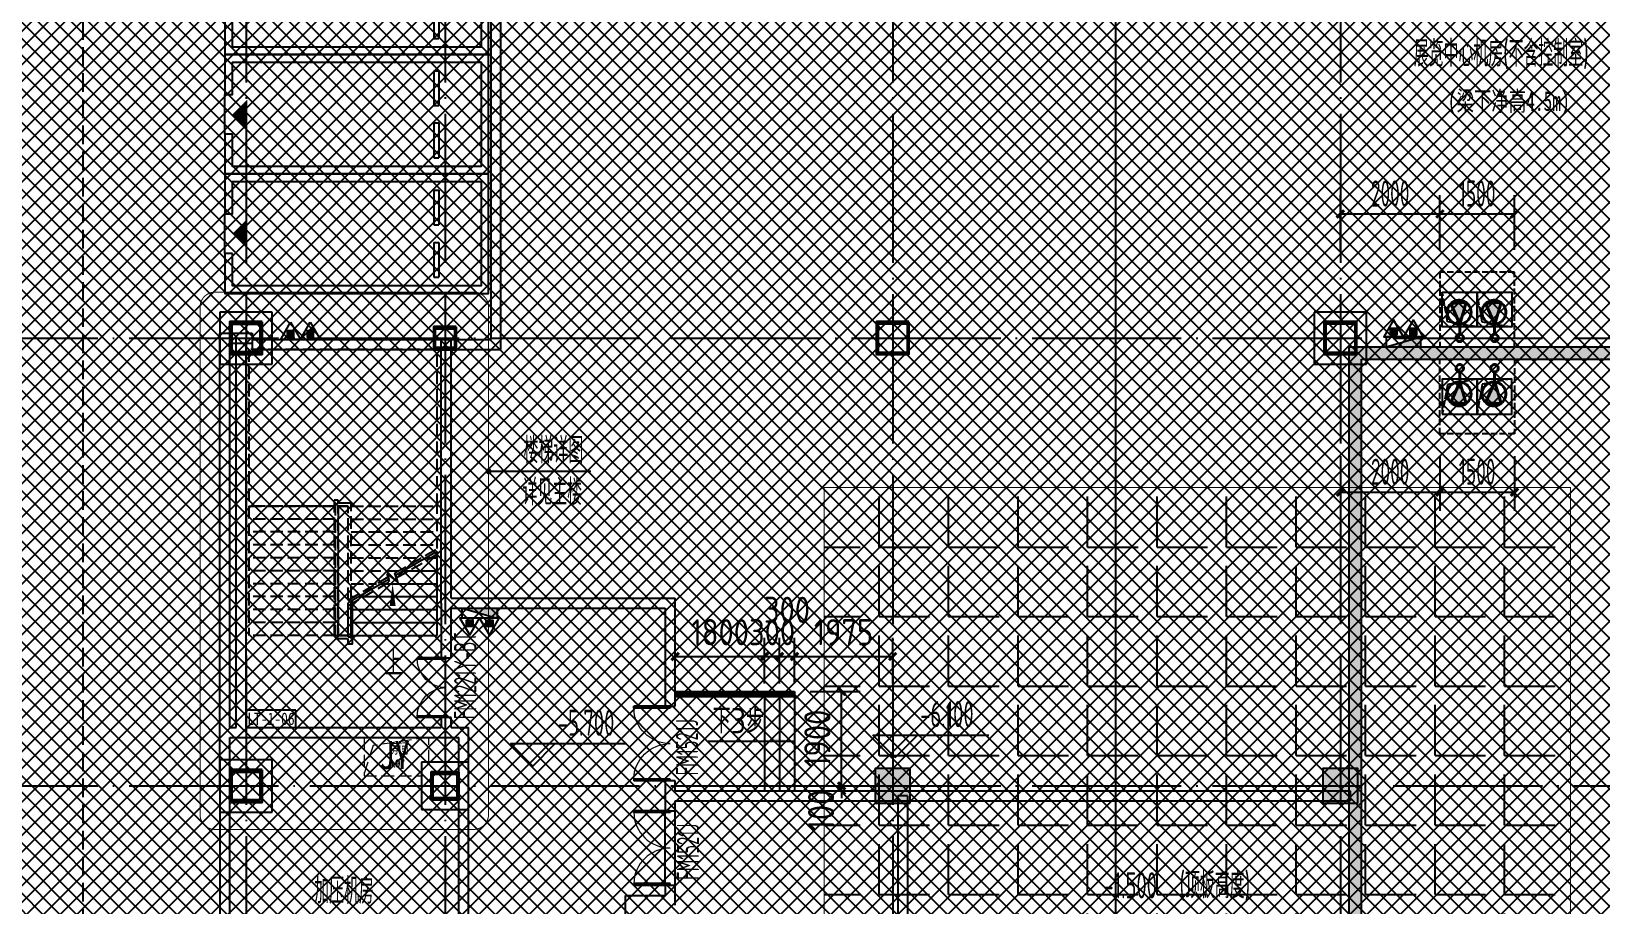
# Model space of a CAD drawing. Extents: x -473190 to 2138458, y -81875 to 2633646.
# Drawn here: x -53614 to -22066, y 71425 to 88977 of the extents above; entities that cross this region are included whole.
import ezdxf
from ezdxf.enums import TextEntityAlignment as Align

# ---------------------------------------------------------------- set-up
doc = ezdxf.new("R2010")
doc.units = 0
doc.header["$LTSCALE"] = 1000
for name, pattern in [('__DASH', [0.35, 0.25, -0.1]), ('DASH', [0.35, 0.25, -0.1]), ('DOTE', [2.42, 2, -0.2, 0.02, -0.2]), ('排水', [1.1, 1, -0.1])]:
    doc.linetypes.add(name, pattern=pattern)
for name, color, linetype in [('00-停车位', 67, 'Continuous'), ('A-BEAM', 4, 'Continuous'), ('A-COLUMN', 2, 'Continuous'), ('A-DIM_ELEV', 3, 'Continuous'), ('A-DIM_SYMB', 3, 'Continuous'), ('A-PUB_TEXT', 7, 'Continuous'), ('A-ROOM_NAME', 23, 'Continuous'), ('A-STAIR', 3, 'Continuous'), ('A-WALL', 2, 'Continuous'), ('DIM_LEAD', 3, 'Continuous'), ('DIM_SYMB', 3, 'Continuous'), ('DOOR_FIRE', 4, 'Continuous'), ('DOOR_FIRE_TEXT', 7, 'Continuous'), ('DOTE', 1, 'DOTE'), ('HANDRAIL', 3, 'Continuous'), ('PUB_DIM', 3, 'Continuous'), ('PUB_HATCH', 8, 'Continuous'), ('PUB_TEXT', 7, 'Continuous'), ('SPACE', 7, 'Continuous'), ('SRC-03F$0$A-SYMB-NUMB-T', 4, 'Continuous'), ('SRC-03F$0$A-WALL', 7, 'Continuous'), ('W-EQUIP_消火栓', 7, 'Continuous'), ('W-EQUIP_灭火器', 7, 'Continuous'), ('排水', 4, 'Continuous'), ('索引线', 252, 'Continuous'), ('车行线', 4, 'Continuous'), ('集水坑', 4, 'Continuous'), ('雨棚投影', 147, 'Continuous')]:
    doc.layers.add(name, color=color, linetype=linetype)
for name, color, linetype, lineweight in [('A-2F-WALL$0$A-PUB_TEXT', 7, 'Continuous', 15), ('GPS-污水', 2, '排水', 40), ('HOLE', 52, 'Continuous', 15), ('钢柱', 51, 'Continuous', 35)]:
    doc.layers.add(name, color=color, linetype=linetype, lineweight=lineweight)
doc.styles.add('8B2_01', font='simhei.ttf', dxfattribs={"width": 0.8})
doc.styles.add('8B2_02', font='tssdeng.shx', dxfattribs={"width": 0.6, "bigfont": 'TSSDCHN.shx'})
doc.styles.add('_TCH_DIM', font='SIMPLEX', dxfattribs={"bigfont": 'GBCBIG'})
doc.styles.add('_TCH_DIM_T3', font='tssdeng.shx', dxfattribs={"width": 0.564706, "bigfont": '@@@tssdchn.shx'})
doc.styles.add('_TCH_SPACE', font='SIMPLEX', dxfattribs={"height": 5, "bigfont": 'GBCBIG'})
doc.styles.add('_TCH_WINDOW', font='tssdeng.shx', dxfattribs={"width": 0.8, "height": 3.5, "bigfont": 'tssdchn.shx'})
doc.styles.add('SRC-03F$0$ECADI-TXT', font='simplex.shx', dxfattribs={"bigfont": 'hztxt.shx'})
doc.styles.get("Standard").update_dxf_attribs({"font": 'gbenor.shx', "bigfont": 'gbcbig.shx'})
doc.styles.add('STANDARD_T3', font='gbenor.shx', dxfattribs={"bigfont": 'gbcbig.shx'})
doc.styles.add('黑体', font='simhei.ttf', dxfattribs={"width": 0.65})
doc.dimstyles.new('_TCH_ARCH&&150', dxfattribs={"dimtxt": 525, "dimasz": 150, "dimexe": 375, "dimexo": 450, "dimgap": 150, "dimtad": 1, "dimdec": 0, "dimzin": 0, "dimdsep": 46, "dimtxsty": '_TCH_DIM_T3', "dimblk": 'ARCHTICK', "dimcen": 0.09, "dimclrt": 7, "dimazin": 2, "dimtfac": 1, "dimtdec": 0, "dimtix": 1, "dimtmove": 2, "dimatfit": 3, "dimfxl": 0, "dimtolj": 1, "dimtzin": 0, "dimarcsym": 0})
doc.dimstyles.new('STANDARD&&150', dxfattribs={"dimtxt": 525, "dimasz": 150, "dimexe": 375, "dimexo": 450, "dimgap": 225, "dimtad": 1, "dimdec": 0, "dimzin": 0, "dimdsep": 46, "dimtxsty": 'STANDARD_T3', "dimblk": 'ARCHTICK', "dimcen": 0.09, "dimadec": 0, "dimazin": 0, "dimtfac": 1, "dimtdec": 0, "dimtix": 1, "dimtmove": 2, "dimatfit": 3, "dimfxl": 0, "dimtolj": 1, "dimtzin": 0, "dimarcsym": 0})

# ---------------------------------------------------------------- blocks, each defined once
blk = doc.blocks.new('车位2400x5300')
at = {"layer": '00-停车位', "color": 251}
for p, q in [((-875, -1000), (-175, -1000)), ((-875, -1100), (-875, -1000)), ((-875, -1100), (-175, -1100)), ((-175, -1100), (-175, -1000)), ((175, -1000), (875, -1000)), ((175, -1100), (175, -1000)), ((175, -1100), (875, -1100)), ((875, -1100), (875, -1000)), ((400, -5300), (-400, -5300))]:
    blk.add_line(p, q, dxfattribs=at)
blk.add_lwpolyline([(400, -5150), (400, -5300), (1200, -5300), (1200, 0), (-1200, 0), (-1200, -5300), (-400, -5300), (-400, -5150), (-1050, -5150), (-1050, -150), (1050, -150), (1050, -5150), (400, -5150)], dxfattribs=at)
blk.add_lwpolyline([(0, -5150, 0, 600, 0), (0, -4850, 600, 600, 0)], format="xyseb", dxfattribs=at)
blk = doc.blocks.new('A$C796A13F6')
at = {"layer": '车行线', "linetype": '__DASH', "ltscale": 1.5}
blk.add_lwpolyline([(-69275, -3000), (-69275, -122288, -0.414214), (-72275, -125288), (-118175, -125288, -0.414214), (-121175, -122288), (-121175, -3000)], format="xyb", dxfattribs=at)
blk = doc.blocks.new('$SB01_1')
h = blk.add_hatch(color=256)
h.dxf.hatch_style = 1
h.paths.add_polyline_path([(-0.381, -0.323), (0.5, 0), (-0.381, 0.323)])
h.paths.add_polyline_path([(0, 0), (0.002, 0), (0.002, 0.001), (0, 0.001)], flags=24)
h.paths.add_polyline_path([(0, -0.002), (0.003, -0.002), (0.003, -0.001), (0, -0.001)], flags=24)
h.paths.add_polyline_path([(0, -0.003), (0.003, -0.003), (0.003, -0.002), (0, -0.002)], flags=24)
for p, q in [((0.5, 0), (-0.381, 0.323)), ((-0.381, 0.323), (-0.381, -0.323)), ((0.5, 0), (-0.381, -0.323))]:
    blk.add_line(p, q)
blk.add_circle((0, 0), 0.5)
at = {"flags": 1}
for tag, p in [('UNIT', (0, 0)), ('SPEC', (0, -0.002)), ('WHAT', (0, -0.003))]:
    blk.add_attdef(tag, p, '', height=0.001, dxfattribs=at)
blk = doc.blocks.new('人防集水坑')
at = {"layer": 'GPS-污水', "linetype": '排水'}
for p, q in [((307486, 701151), (307284, 701151)), ((307486, 700451), (307284, 700451))]:
    blk.add_line(p, q, dxfattribs=at)
for centre in [(307561, 701151), (307561, 700451)]:
    blk.add_circle(centre, 75, dxfattribs=at)
at = {"layer": '集水坑', "linetype": 'DASH', "ltscale": 0.5}
blk.add_lwpolyline([(306241, 700051), (306241, 701551), (307741, 701551), (307741, 700051)], close=True, dxfattribs=at)
at = {"layer": '集水坑', "linetype": 'Continuous', "ltscale": 0.5}
for points in [[(306641, 701501), (306641, 700801), (307341, 700801), (307341, 701501)], [(306641, 700801), (306641, 700101), (307341, 700101), (307341, 700801)]]:
    blk.add_lwpolyline(points, close=True, dxfattribs=at)
at = {"layer": '集水坑', "linetype": 'DASH', "ltscale": 0.5}
for points in [[(307341, 700801), (307237, 701397), (306641, 701501)], [(307347, 700101), (307243, 700697), (306647, 700801)]]:
    blk.add_lwpolyline(points, dxfattribs=at)
at = {"layer": 'GPS-污水', "linetype": '排水', "xscale": -480.0000000000002, "yscale": 480.0000000000002, "zscale": 480.0000000000002, "rotation": 176.2535374729293}
for p in [(307045, 701164, 0), (307045, 700464, 0)]:
    blk.add_blockref('$SB01_1', p, dxfattribs=at)
blk = doc.blocks.new('_ArchTick')
at = {"color": 0, "linetype": 'ByBlock', "const_width": 0.4}
blk.add_lwpolyline([(-0.5, -0.5), (0.5, 0.5)], dxfattribs=at)
blk = doc.blocks.new('*D5221')
at = {"layer": 'Defpoints', "color": 0, "transparency": 16777216}
for p in [(64184, -106343), (65684, -106343), (65684, -107514)]:
    blk.add_point(p, dxfattribs=at)
at = {"layer": 'PUB_DIM', "color": 0, "lineweight": -2, "transparency": 16777216}
for p, q in [((64184, -106793), (64184, -107889)), ((65684, -106793), (65684, -107889)), ((64184, -107514), (65684, -107514))]:
    blk.add_line(p, q, dxfattribs=at)
at = {"layer": 'PUB_DIM', "color": 0, "lineweight": -2, "transparency": 16777216, "xscale": 150, "yscale": 150, "zscale": 150, "rotation": 180}
blk.add_blockref('_ArchTick', (64184, -107514), dxfattribs=at)
at = {"layer": 'PUB_DIM', "color": 0, "lineweight": -2, "transparency": 16777216, "xscale": 150, "yscale": 150, "zscale": 150}
blk.add_blockref('_ArchTick', (65684, -107514), dxfattribs=at)
at = {"layer": 'PUB_DIM', "color": 7, "transparency": 16777216, "insert": (64934, -107102), "char_height": 525, "attachment_point": 5, "style": '_TCH_DIM_T3'}
blk.add_mtext('\\A1;1500', dxfattribs=at)
blk = doc.blocks.new('*D5222')
at = {"layer": 'Defpoints', "color": 0, "transparency": 16777216}
for p in [(62184, -106343), (64184, -106343), (64184, -107514)]:
    blk.add_point(p, dxfattribs=at)
at = {"layer": 'PUB_DIM', "color": 0, "lineweight": -2, "transparency": 16777216}
for p, q in [((62184, -106793), (62184, -107889)), ((64184, -106793), (64184, -107889)), ((62184, -107514), (64184, -107514))]:
    blk.add_line(p, q, dxfattribs=at)
at = {"layer": 'PUB_DIM', "color": 0, "lineweight": -2, "transparency": 16777216, "xscale": 150, "yscale": 150, "zscale": 150, "rotation": 180}
blk.add_blockref('_ArchTick', (62184, -107514), dxfattribs=at)
at = {"layer": 'PUB_DIM', "color": 0, "lineweight": -2, "transparency": 16777216, "xscale": 150, "yscale": 150, "zscale": 150}
blk.add_blockref('_ArchTick', (64184, -107514), dxfattribs=at)
at = {"layer": 'PUB_DIM', "color": 7, "transparency": 16777216, "insert": (63184, -107102), "char_height": 525, "attachment_point": 5, "style": '_TCH_DIM_T3'}
blk.add_mtext('\\A1;2000', dxfattribs=at)
blk = doc.blocks.new('*D5223')
at = {"layer": 'Defpoints', "color": 0, "transparency": 16777216}
for p in [(65684, -101922), (64184, -103093), (65684, -103093)]:
    blk.add_point(p, dxfattribs=at)
at = {"layer": 'PUB_DIM', "color": 0, "lineweight": -2, "transparency": 16777216}
for p, q in [((64184, -102643), (64184, -101547)), ((65684, -102643), (65684, -101547)), ((64184, -101922), (65684, -101922))]:
    blk.add_line(p, q, dxfattribs=at)
at = {"layer": 'PUB_DIM', "color": 0, "lineweight": -2, "transparency": 16777216, "xscale": 150, "yscale": 150, "zscale": 150, "rotation": 180}
blk.add_blockref('_ArchTick', (64184, -101922), dxfattribs=at)
at = {"layer": 'PUB_DIM', "color": 0, "lineweight": -2, "transparency": 16777216, "xscale": 150, "yscale": 150, "zscale": 150}
blk.add_blockref('_ArchTick', (65684, -101922), dxfattribs=at)
at = {"layer": 'PUB_DIM', "color": 7, "transparency": 16777216, "insert": (64934, -101510), "char_height": 525, "attachment_point": 5, "style": '_TCH_DIM_T3'}
blk.add_mtext('\\A1;1500', dxfattribs=at)
blk = doc.blocks.new('*D5224')
at = {"layer": 'Defpoints', "color": 0, "transparency": 16777216}
for p in [(64184, -101922), (62184, -103093), (64184, -103093)]:
    blk.add_point(p, dxfattribs=at)
at = {"layer": 'PUB_DIM', "color": 0, "lineweight": -2, "transparency": 16777216}
for p, q in [((62184, -102643), (62184, -101547)), ((64184, -102643), (64184, -101547)), ((62184, -101922), (64184, -101922))]:
    blk.add_line(p, q, dxfattribs=at)
at = {"layer": 'PUB_DIM', "color": 0, "lineweight": -2, "transparency": 16777216, "xscale": 150, "yscale": 150, "zscale": 150, "rotation": 180}
blk.add_blockref('_ArchTick', (62184, -101922), dxfattribs=at)
at = {"layer": 'PUB_DIM', "color": 0, "lineweight": -2, "transparency": 16777216, "xscale": 150, "yscale": 150, "zscale": 150}
blk.add_blockref('_ArchTick', (64184, -101922), dxfattribs=at)
at = {"layer": 'PUB_DIM', "color": 7, "transparency": 16777216, "insert": (63184, -101510), "char_height": 525, "attachment_point": 5, "style": '_TCH_DIM_T3'}
blk.add_mtext('\\A1;2000', dxfattribs=at)
blk = doc.blocks.new('A$C00330F2E')
at = {"layer": 'A-COLUMN'}
for p, q in [((5375, -71800), (4325, -71800)), ((4325, -71800), (4325, -72850)), ((5375, -72850), (5375, -71800)), ((4325, -72850), (5375, -72850)), ((5375, -80800), (4325, -80800)), ((4325, -80800), (4325, -81850)), ((5375, -81850), (5375, -80800)), ((4325, -81850), (5375, -81850))]:
    blk.add_line(p, q, dxfattribs=at)
at = {"layer": '钢柱', "color": 4, "lineweight": 35}
for points in [[(5175, -72000), (4525, -72000), (4525, -72650), (5175, -72650)], [(5135, -72610), (4565, -72610), (4565, -72040), (5135, -72040)], [(9075, -72100), (8625, -72100), (8625, -72550), (9075, -72550)], [(9045, -72520), (8655, -72520), (8655, -72130), (9045, -72130)], [(18175, -72000), (17525, -72000), (17525, -72650), (18175, -72650)], [(18145, -72620), (17555, -72620), (17555, -72030), (18145, -72030)], [(27175, -72000), (26525, -72000), (26525, -72650), (27175, -72650)], [(27145, -72620), (26555, -72620), (26555, -72030), (27145, -72030)], [(5175, -81000), (4525, -81000), (4525, -81650), (5175, -81650)], [(5135, -81610), (4565, -81610), (4565, -81040), (5135, -81040)], [(9125, -81050), (8575, -81050), (8575, -81600), (9125, -81600)], [(9095, -81570), (8605, -81570), (8605, -81080), (9095, -81080)]]:
    blk.add_lwpolyline(points, close=True, dxfattribs=at)
blk = doc.blocks.new('A$C4F5A101F')
at = {"layer": 'DOTE', "color": 16, "linetype": 'DOTE', "ltscale": 1.5}
for p, q in [((-251939.7, 16373.7), (-251939.7, -213765.2)), ((-247939.7, 16373.7), (-247939.7, -213765.2)), ((-238939.7, 16373.7), (-238939.7, -213765.2)), ((-229939.7, 16373.7), (-229939.7, -213765.2)), ((-297848.4, -75257.4), (-173939.7, -75257.4)), ((-297848.4, -84257.4), (-173939.7, -84257.4))]:
    blk.add_line(p, q, dxfattribs=at)
blk = doc.blocks.new('SRC-03F$0$ECADI-TAG-CODE')
at = {"layer": 'SRC-03F$0$A-SYMB-NUMB-T', "color": 1}
blk.add_lwpolyline([(3.41, 8.1), (13.41, 8.1), (13.41, 4.6), (3.41, 4.6)], close=True, dxfattribs=at)
at = {"layer": 'SRC-03F$0$A-SYMB-NUMB-T', "style": 'SRC-03F$0$ECADI-TXT', "width": 0.7}
blk.add_attdef('CODE', text='', height=2.5, dxfattribs=at).set_placement((8.41, 6.35), align=Align.MIDDLE_CENTER)
blk = doc.blocks.new('$TwtSys$00000434')
for p, q in [((-0.5, 0.5), (-0.5, -0.5)), ((-0.5, -0.5), (0.5, 0.5)), ((0.5, 0.5), (-0.5, 0.5)), ((0.5, -0.5), (0.5, 0.5)), ((-0.5, -0.5), (0.5, -0.5))]:
    blk.add_line(p, q)
blk.add_solid([(0.5, -0.5), (0.5, 0.5), (-0.5, -0.5)])
blk = doc.blocks.new('$TwtSys$00000546')
h = blk.add_hatch()
h.set_pattern_fill('ANSI31', color=256, scale=200, style=0)
h.set_pattern_definition([(45, (-38543.802, -6670.83), (-17.67767, 17.67767), [])])
h.paths.add_polyline_path([(-65, 174), (65, 174), (65, 44), (-65, 44)])
for points in [[(0, 344), (-198, 0), (198, 0)], [(-65, 174), (65, 174), (65, 44), (-65, 44)]]:
    blk.add_lwpolyline(points, close=True)
blk = doc.blocks.new('_FZH')
blk.add_lwpolyline([(-0.5, -0.5), (0.5, -0.5), (0.5, 0.5), (-0.5, 0.5)], close=True)
at = {"layer": 'PUB_HATCH'}
blk.add_solid([(-0.5, -0.5), (0.5, -0.5), (-0.5, 0.5), (0.5, 0.5)], dxfattribs=at)
blk = doc.blocks.new('zzzzzzzzzzzzzzzz')
at = {"layer": 'A-COLUMN'}
for p, q in [((-66684, -246735), (-67734, -246735)), ((-67734, -246735), (-67734, -247785)), ((-66684, -247785), (-66684, -246735)), ((-44684, -246735), (-45734, -246735)), ((-45734, -246735), (-45734, -247785)), ((-44684, -247785), (-44684, -246735)), ((-62984, -247035), (-63434, -247035)), ((-63434, -247035), (-63434, -247485)), ((-62984, -247485), (-62984, -247035)), ((-63434, -247485), (-62984, -247485)), ((-67734, -247785), (-66684, -247785)), ((-45734, -247785), (-44684, -247785)), ((-66684, -255735), (-67734, -255735)), ((-67734, -255735), (-67734, -256785)), ((-66684, -256785), (-66684, -255735)), ((-62734, -255785), (-63684, -255785)), ((-63684, -255785), (-63684, -256735)), ((-62734, -256735), (-62734, -255785)), ((-67734, -256785), (-66684, -256785)), ((-63684, -256735), (-62734, -256735))]:
    blk.add_line(p, q, dxfattribs=at)
blk.add_blockref('A$C00330F2E', (-72059, -174935))
at = {"layer": 'A-COLUMN', "rotation": 90}
for p, xscale, yscale, zscale in [((-54209, -256260), 700, 700, 700), ((-45209, -256260), 700.0000000000291, 700.0000000000291, 700.0000000000291)]:
    blk.add_blockref('_FZH', p, dxfattribs=dict(at, xscale=xscale, yscale=yscale, zscale=zscale))
blk = doc.blocks.new('A$C11751E51')
at = {"layer": 'HOLE', "linetype": 'DASH'}
for points in [[(-112256.5, 46727.4), (-113378.4, 46563.7), (-113556.5, 46002.4)], [(-112256.5, 46227.4), (-112256.5, 46727.4), (-113556.5, 46727.4), (-113556.5, 45952.4), (-112406.5, 45952.4), (-112406.5, 46227.4), (-112256.5, 46227.4)]]:
    blk.add_lwpolyline(points, dxfattribs=at)
at = {"layer": 'SPACE', "style": '_TCH_SPACE'}
blk.add_text('房间', height=241.13, dxfattribs=at).set_placement((-113052.7, 46379.3))
at = {"layer": 'SPACE', "style": '_TCH_SPACE', "width": 0.705882}
blk.add_text('0.97', height=148.75, dxfattribs=at).set_placement((-113059.8, 46129.9))
blk = doc.blocks.new('ADFASDF')
h = blk.add_hatch()
h.set_pattern_fill('ANSI37', color=8, scale=150)
h.set_pattern_definition([(45, (0, 0), (-168.3798, 168.3798), []), (135, (0, 0), (-168.3798, -168.3798), [])])
h.paths.add_polyline_path([(521397, 239186), (521397, 224886), (539697, 224886), (539697, 169261), (524947, 169261), (524947, 171211), (527822, 171211), (527922, 176611), (501318, 176611), (501125, 109884), (530547, 109887), (530547, 107449), (538188, 100503), (536147, 98236), (540086, 94690), (517812, 69953), (517812, 59790), (482108, 20136), (405247, 20136), (405247, 26086), (391997, 40436), (391997, 64736), (399997, 64738), (399997, 239186), (409022, 239186)])
blk = doc.blocks.new('*D3512')
at = {"layer": 'Defpoints', "color": 0, "transparency": 16777216}
for p in [(-38405, 75711), (-37325, 75711), (-38405, 73811)]:
    blk.add_point(p, dxfattribs=at)
at = {"layer": 'PUB_DIM', "color": 0, "lineweight": -2, "transparency": 16777216}
for p, q in [((-37955, 75711), (-36950, 75711)), ((-37325, 73811), (-37325, 75711)), ((-37955, 73811), (-36950, 73811))]:
    blk.add_line(p, q, dxfattribs=at)
at = {"layer": 'PUB_DIM', "color": 0, "lineweight": -2, "transparency": 16777216, "xscale": 150, "yscale": 150, "zscale": 150}
for p, rotation in [((-37325, 75711), 90), ((-37325, 73811), 270)]:
    blk.add_blockref('_ArchTick', p, dxfattribs=dict(at, rotation=rotation))
at = {"layer": 'PUB_DIM', "color": 0, "transparency": 16777216, "insert": (-37812, 74761), "char_height": 525, "attachment_point": 5, "rotation": 90, "style": 'STANDARD_T3'}
blk.add_mtext('\\A1;1900', dxfattribs=at)
blk = doc.blocks.new('*D3513')
at = {"layer": 'Defpoints', "color": 0, "transparency": 16777216}
for p in [(-38405, 73811), (-38405, 73711), (-37325, 73811)]:
    blk.add_point(p, dxfattribs=at)
at = {"layer": 'PUB_DIM', "color": 0, "lineweight": -2, "transparency": 16777216}
for p, q in [((-37325, 73811), (-37325, 73961)), ((-37955, 73811), (-36950, 73811)), ((-37955, 73711), (-36950, 73711)), ((-37325, 73711), (-37325, 73811)), ((-37325, 73711), (-37325, 73561))]:
    blk.add_line(p, q, dxfattribs=at)
at = {"layer": 'PUB_DIM', "color": 0, "lineweight": -2, "transparency": 16777216, "xscale": 150, "yscale": 150, "zscale": 150}
for p, rotation in [((-37325, 73811), 270), ((-37325, 73711), 90)]:
    blk.add_blockref('_ArchTick', p, dxfattribs=dict(at, rotation=rotation))
at = {"layer": 'PUB_DIM', "color": 0, "transparency": 16777216, "insert": (-37737, 73318), "char_height": 525, "attachment_point": 5, "rotation": 90, "style": 'STANDARD_T3'}
blk.add_mtext('\\A1;100', dxfattribs=at)
blk = doc.blocks.new('*D3514')
at = {"layer": 'Defpoints', "color": 0, "transparency": 16777216}
for p in [(-38873, 76412), (-40673, 75419), (-38873, 75419)]:
    blk.add_point(p, dxfattribs=at)
at = {"layer": 'PUB_DIM', "color": 0, "lineweight": -2, "transparency": 16777216}
for p, q in [((-40673, 75869), (-40673, 76787)), ((-38873, 75869), (-38873, 76787)), ((-40673, 76412), (-38873, 76412))]:
    blk.add_line(p, q, dxfattribs=at)
at = {"layer": 'PUB_DIM', "color": 0, "lineweight": -2, "transparency": 16777216, "xscale": 150, "yscale": 150, "zscale": 150, "rotation": 180}
blk.add_blockref('_ArchTick', (-40673, 76412), dxfattribs=at)
at = {"layer": 'PUB_DIM', "color": 0, "lineweight": -2, "transparency": 16777216, "xscale": 150, "yscale": 150, "zscale": 150}
blk.add_blockref('_ArchTick', (-38873, 76412), dxfattribs=at)
at = {"layer": 'PUB_DIM', "color": 0, "transparency": 16777216, "insert": (-39773, 76900), "char_height": 525, "attachment_point": 5, "style": 'STANDARD_T3'}
blk.add_mtext('\\A1;1800', dxfattribs=at)
blk = doc.blocks.new('*D3515')
at = {"layer": 'Defpoints', "color": 0, "transparency": 16777216}
for p in [(-38573, 76412), (-38873, 75419), (-38573, 75419)]:
    blk.add_point(p, dxfattribs=at)
at = {"layer": 'PUB_DIM', "color": 0, "lineweight": -2, "transparency": 16777216}
for p, q in [((-38873, 75869), (-38873, 76787)), ((-38573, 75869), (-38573, 76787)), ((-38873, 76412), (-39023, 76412)), ((-38873, 76412), (-38573, 76412)), ((-38573, 76412), (-38423, 76412))]:
    blk.add_line(p, q, dxfattribs=at)
at = {"layer": 'PUB_DIM', "color": 0, "lineweight": -2, "transparency": 16777216, "xscale": 150, "yscale": 150, "zscale": 150}
blk.add_blockref('_ArchTick', (-38873, 76412), dxfattribs=at)
at = {"layer": 'PUB_DIM', "color": 0, "lineweight": -2, "transparency": 16777216, "xscale": 150, "yscale": 150, "zscale": 150, "rotation": 180}
blk.add_blockref('_ArchTick', (-38573, 76412), dxfattribs=at)
at = {"layer": 'PUB_DIM', "color": 0, "transparency": 16777216, "insert": (-38723, 76900), "char_height": 525, "attachment_point": 5, "style": 'STANDARD_T3'}
blk.add_mtext('\\A1;300', dxfattribs=at)
blk = doc.blocks.new('*D3516')
at = {"layer": 'Defpoints', "color": 0, "transparency": 16777216}
for p in [(-38273, 76412), (-38573, 75419), (-38273, 75419)]:
    blk.add_point(p, dxfattribs=at)
at = {"layer": 'PUB_DIM', "color": 0, "lineweight": -2, "transparency": 16777216}
for p, q in [((-38573, 75869), (-38573, 76787)), ((-38273, 75869), (-38273, 76787)), ((-38573, 76412), (-38723, 76412)), ((-38573, 76412), (-38273, 76412)), ((-38273, 76412), (-38123, 76412))]:
    blk.add_line(p, q, dxfattribs=at)
at = {"layer": 'PUB_DIM', "color": 0, "lineweight": -2, "transparency": 16777216, "xscale": 150, "yscale": 150, "zscale": 150}
blk.add_blockref('_ArchTick', (-38573, 76412), dxfattribs=at)
at = {"layer": 'PUB_DIM', "color": 0, "lineweight": -2, "transparency": 16777216, "xscale": 150, "yscale": 150, "zscale": 150, "rotation": 180}
blk.add_blockref('_ArchTick', (-38273, 76412), dxfattribs=at)
at = {"layer": 'PUB_DIM', "color": 0, "transparency": 16777216, "insert": (-38423, 77350), "char_height": 525, "attachment_point": 5, "style": 'STANDARD_T3'}
blk.add_mtext('\\A1;300', dxfattribs=at)
blk = doc.blocks.new('*D3517')
at = {"layer": 'Defpoints', "color": 0, "transparency": 16777216}
for p in [(-36298, 76412), (-38273, 75419), (-36298, 75419)]:
    blk.add_point(p, dxfattribs=at)
at = {"layer": 'PUB_DIM', "color": 0, "lineweight": -2, "transparency": 16777216}
for p, q in [((-38273, 75869), (-38273, 76787)), ((-36298, 75869), (-36298, 76787)), ((-38273, 76412), (-36298, 76412))]:
    blk.add_line(p, q, dxfattribs=at)
at = {"layer": 'PUB_DIM', "color": 0, "lineweight": -2, "transparency": 16777216, "xscale": 150, "yscale": 150, "zscale": 150, "rotation": 180}
blk.add_blockref('_ArchTick', (-38273, 76412), dxfattribs=at)
at = {"layer": 'PUB_DIM', "color": 0, "lineweight": -2, "transparency": 16777216, "xscale": 150, "yscale": 150, "zscale": 150}
blk.add_blockref('_ArchTick', (-36298, 76412), dxfattribs=at)
at = {"layer": 'PUB_DIM', "color": 0, "transparency": 16777216, "insert": (-37285, 76900), "char_height": 525, "attachment_point": 5, "style": 'STANDARD_T3'}
blk.add_mtext('\\A1;1975', dxfattribs=at)
blk = doc.blocks.new('$DorLib2D$00000002')
for p, q in [((-0.5, 0), (-0.5, 0.4875)), ((-0.475, 0.4875), (-0.5, 0.4875)), ((-0.475, 0), (-0.475, 0.4875)), ((0.475, 0), (0.475, 0.4875)), ((0.475, 0.4875), (0.5, 0.4875)), ((0.5, 0), (0.5, 0.4875)), ((-0.5, 0), (-0.475, 0)), ((0.5, 0), (0.475, 0))]:
    blk.add_line(p, q)
at = {"lineweight": 13}
for centre, start, end in [((-0.4875, 0), 0, 88.53072), ((0.4875, 0), 91.46928, 180)]:
    blk.add_arc(centre, 0.4875, start, end, dxfattribs=at)
blk = doc.blocks.new('A$C3672542B')
at = {"layer": '排水', "color": 3, "linetype": 'DASH'}
for points in [[(62943.2, -101852.7, 0, 0, 0), (63655.1, -102564.6, 160, 0, 0), (64079.3, -102988.9, 0, 0, 0)], [(66924.2, -101852.7, 0, 0, 0), (66212.3, -102564.6, 160, 0, 0), (65788.1, -102988.9, 0, 0, 0)], [(62943.2, -107583.7, 0, 0, 0), (63655.1, -106871.8, 160, 0, 0), (64079.3, -106447.6, 0, 0, 0)], [(66924.2, -107583.7, 0, 0, 0), (66212.3, -106871.8, 160, 0, 0), (65788.1, -106447.6, 0, 0, 0)]]:
    blk.add_lwpolyline(points, format="xyseb", dxfattribs=at)
at = {"layer": '集水坑', "linetype": 'Continuous', "xscale": -1, "rotation": 90}
blk.add_blockref('人防集水坑', (765734.4, 203147.8), dxfattribs=at)
at = {"layer": '集水坑', "linetype": 'Continuous', "rotation": 90}
blk.add_blockref('人防集水坑', (765734.4, -412584.3), dxfattribs=at)
at = {"layer": 'PUB_DIM'}
for p1, p2, distance, picture, middle in [((62183.7, -103093.2), (64183.7, -103093.2), 1171.1, '*D5224', (63183.7, -101509.7)), ((64183.7, -103093.2), (65683.7, -103093.2), 1171.1, '*D5223', (64933.7, -101509.7)), ((62183.7, -106343.2), (64183.7, -106343.2), -1171.1, '*D5222', (63183.7, -107101.8)), ((64183.7, -106343.2), (65683.7, -106343.2), -1171.1, '*D5221', (64933.7, -107101.8))]:
    dim = blk.add_aligned_dim(p1=p1, p2=p2, distance=distance, dimstyle='_TCH_ARCH&&150', dxfattribs=at)
    dim.commit()
    dim.dimension.update_dxf_attribs({"geometry": picture, "text_midpoint": middle})

msp = doc.modelspace()

# ---------------------------------------------------------------- hatches: boundary and pattern name
h = msp.add_hatch()
h.set_pattern_fill('ANGLE', color=252, scale=400)
h.set_pattern_definition([(0, (17910.9, 330071), (0, 1397), [1016, -381]), (90, (17910.9, 330071), (-1397, 9e-14), [1016, -381])])
h.paths.add_polyline_path([(-37672.7, 79810.6), (-22672.7, 79810.6), (-22672.7, 58810.6), (-37672.7, 58810.6)])
at = {"layer": 'DIM_SYMB'}
msp.add_hatch(color=256, dxfattribs=at).paths.add_polyline_path([(-38272.7, 74710.6), (-38722.7, 74710.6), (-38722.7, 74770.6)])
at = {"layer": 'PUB_HATCH'}
for points in [[(-27122.7, 82635.6), (-26872.7, 82385.6), (-18247.7, 82385.6), (-18247.7, 82635.6)], [(-27122.7, 73810.6), (-26872.7, 73810.6), (-26872.7, 82385.6), (-27122.7, 82635.6)], [(-27122.7, 64810.6), (-26872.7, 64810.6), (-26872.7, 73810.6), (-27122.7, 73810.6)]]:
    msp.add_hatch(color=256, dxfattribs=at).paths.add_polyline_path(points)

# ---------------------------------------------------------------- linework, layer by layer
at = {"linetype": 'DASH', "const_width": 40}
msp.add_lwpolyline([(-31812.5, 185852.5), (-31812.5, -64250)], dxfattribs=at)
at = {"layer": 'A-BEAM'}
msp.add_lwpolyline([(-47165.7, 77535.3), (-47165.7, 76660.6), (-47247.7, 76660.6), (-47247.7, 76775.6)], dxfattribs=at)
at = {"layer": 'A-DIM_ELEV'}
for p, q in [((-36250.5, 74383.2), (-36700.5, 74833.2)), ((-36700.5, 74833.2), (-34366.7, 74833.2)), ((-36250.5, 74383.2), (-35800.5, 74833.2)), ((-43533.8, 74210.4), (-43983.8, 74660.4)), ((-43983.8, 74660.4), (-41650, 74660.4)), ((-43533.8, 74210.4), (-43083.8, 74660.4))]:
    msp.add_line(p, q, dxfattribs=at)
at = {"layer": 'A-DIM_SYMB'}
msp.add_lwpolyline([(-46351.2, 76705.6, 0, 0, 0), (-46351.2, 77875.6, 0, 120, 0), (-46351.2, 77425.6, 0, 0, 0)], format="xyseb", dxfattribs=at)
at = {"layer": 'A-STAIR', "color": 8, "linetype": '__DASH'}
for p, q in [((-45454.7, 82585.6), (-49240.7, 82585.6)), ((-49240.7, 82585.6), (-49240.7, 79435.6)), ((-45454.7, 79435.6), (-45454.7, 82585.6)), ((-49240.7, 79435.6), (-49240.7, 76835.6)), ((-47507.7, 79435.6), (-49240.7, 79435.6)), ((-49240.7, 79435.6), (-47507.7, 79435.6)), ((-47187.7, 79495.6), (-47507.7, 79495.6)), ((-47507.7, 79495.6), (-47507.7, 76775.6)), ((-47447.7, 79435.6), (-47447.7, 76835.6)), ((-47247.7, 79435.6), (-47447.7, 79435.6)), ((-47447.7, 79435.6), (-47447.7, 76835.6)), ((-47447.7, 79435.6), (-47247.7, 79435.6)), ((-47247.7, 77545.7), (-47247.7, 79435.6)), ((-47247.7, 77545.7), (-47247.7, 79435.6)), ((-47187.7, 77580.4), (-47187.7, 79495.6)), ((-47187.7, 79435.6), (-45454.7, 79435.6)), ((-47187.7, 79435.6), (-45454.7, 79435.6)), ((-45454.7, 78580.9), (-45454.7, 79435.6)), ((-47507.7, 79175.6), (-49240.7, 79175.6)), ((-47507.7, 78915.6), (-49240.7, 78915.6)), ((-47187.7, 79175.6), (-45454.7, 79175.6)), ((-47187.7, 78915.6), (-45454.7, 78915.6)), ((-47507.7, 78655.6), (-49240.7, 78655.6)), ((-47187.7, 78655.6), (-45454.7, 78655.6)), ((-46304.1, 78090.5), (-45454.7, 78580.9)), ((-47507.7, 78395.6), (-49240.7, 78395.6)), ((-47187.7, 78395.6), (-45775.7, 78395.6)), ((-46277.3, 77990.5), (-45454.7, 78465.4)), ((-45575.7, 78395.6), (-45454.7, 78395.6)), ((-45454.7, 76835.6), (-45454.7, 78465.4)), ((-47507.7, 78135.6), (-49240.7, 78135.6)), ((-47247.7, 77545.7), (-46442.4, 78010.7)), ((-47187.7, 78135.6), (-46226.1, 78135.6)), ((-46415.6, 77910.7), (-46461.8, 78083)), ((-46461.8, 78083), (-46255.8, 77910.1)), ((-46255.8, 77910.1), (-46304.1, 78090.5)), ((-46026.1, 78135.6), (-45454.7, 78135.6)), ((-47507.7, 77875.6), (-49240.7, 77875.6)), ((-47507.7, 77615.6), (-49240.7, 77615.6)), ((-47247.7, 77430.2), (-46415.6, 77910.7)), ((-47187.7, 77875.6), (-46676.4, 77875.6)), ((-47187.7, 77615.6), (-47126.7, 77615.6)), ((-46926.7, 77615.6), (-45454.7, 77615.6)), ((-46476.4, 77875.6), (-45454.7, 77875.6)), ((-47507.7, 77355.6), (-49240.7, 77355.6)), ((-47247.7, 76835.6), (-47247.7, 77430.2)), ((-47247.7, 76835.6), (-47247.7, 77430.2)), ((-47187.7, 76775.6), (-47187.7, 77464.9)), ((-47187.7, 77355.6), (-45454.7, 77355.6)), ((-47507.7, 77095.6), (-49240.7, 77095.6)), ((-47187.7, 77095.6), (-45454.7, 77095.6)), ((-47507.7, 76835.6), (-49240.7, 76835.6)), ((-47507.7, 76775.6), (-47187.7, 76775.6)), ((-47447.7, 76835.6), (-47247.7, 76835.6)), ((-47247.7, 76835.6), (-47447.7, 76835.6)), ((-47187.7, 76835.6), (-45454.7, 76835.6))]:
    msp.add_line(p, q, dxfattribs=at)
at = {"layer": 'A-STAIR'}
for p, q in [((-45454.7, 78523.2), (-46290.7, 78040.5)), ((-45675.7, 78395.6), (-45454.7, 78395.6)), ((-45454.7, 76835.6), (-45454.7, 78523.2)), ((-46429, 77960.7), (-47247.7, 77488)), ((-46255.8, 77910.1), (-46461.8, 78083)), ((-46461.8, 78083), (-46429, 77960.7)), ((-46290.7, 78040.5), (-46255.8, 77910.1)), ((-46126.1, 78135.6), (-45454.7, 78135.6)), ((-47026.7, 77615.6), (-45454.7, 77615.6)), ((-46576.4, 77875.6), (-45454.7, 77875.6)), ((-47247.7, 76835.6), (-47247.7, 77488)), ((-47247.7, 76805.6), (-47247.7, 77488)), ((-47187.7, 76805.6), (-47187.7, 77522.6)), ((-47187.7, 77355.6), (-45454.7, 77355.6)), ((-47187.7, 77095.6), (-45454.7, 77095.6)), ((-47247.7, 76805.6), (-47187.7, 76805.6)), ((-47187.7, 76835.6), (-45454.7, 76835.6))]:
    msp.add_line(p, q, dxfattribs=at)
at = {"layer": 'A-STAIR', "color": 8, "linetype": '__DASH'}
msp.add_lwpolyline([(-47447.7, 79495.6), (-47447.7, 79555.6), (-47529.7, 79555.6), (-47529.7, 76835.6), (-47447.7, 76835.6), (-47447.7, 79435.6)], dxfattribs=at)
at = {"layer": 'A-WALL'}
for p, q in [((-44372.7, 82785.6), (-44372.7, 91585.6)), ((-44172.7, 82585.6), (-44172.7, 91585.6)), ((-49822.7, 82910.6), (-49172.7, 82910.6)), ((-49822.7, 74885.6), (-49822.7, 82910.6)), ((-49622.7, 82710.6), (-49172.7, 82710.6)), ((-49622.7, 74985.6), (-49622.7, 82710.6)), ((-49497.7, 74985.6), (-49497.7, 82810.6)), ((-49497.7, 82810.6), (-49297.7, 82810.6)), ((-49297.7, 74985.6), (-49297.7, 82810.6)), ((-49172.7, 82910.6), (-49172.7, 82710.6)), ((-49172.7, 82785.6), (-45422.7, 82785.6)), ((-49172.7, 82785.6), (-49172.7, 82585.6)), ((-45422.7, 82785.6), (-44372.7, 82785.6)), ((-45372.7, 77485.6), (-45372.7, 82810.6)), ((-45372.7, 82810.6), (-45172.7, 82810.6)), ((-45172.7, 77585.6), (-45172.7, 82810.6)), ((-49172.7, 82585.6), (-45422.7, 82585.6)), ((-45422.7, 82585.6), (-44172.7, 82585.6)), ((-27122.7, 82635.6), (-18247.7, 82635.6)), ((-27122.7, 73810.6), (-27122.7, 82635.6)), ((-26872.7, 82385.6), (-18247.7, 82385.6)), ((-26872.7, 73810.6), (-26872.7, 82385.6)), ((-45372.7, 77485.6), (-45372.7, 76385.6)), ((-45172.7, 77585.6), (-40672.7, 77585.6)), ((-45172.7, 76385.6), (-45172.7, 77385.6)), ((-45172.7, 77385.6), (-40872.7, 77385.6)), ((-40872.7, 77385.6), (-40872.7, 75410.6)), ((-40672.7, 75410.6), (-40672.7, 77585.6)), ((-45372.7, 76385.6), (-45172.7, 76385.6)), ((-40872.7, 75410.6), (-40672.7, 75410.6)), ((-45172.7, 75185.6), (-45372.7, 75185.6)), ((-45372.7, 75185.6), (-45372.7, 74985.6)), ((-45172.7, 74985.6), (-45172.7, 75185.6)), ((-49822.7, 73810.6), (-49822.7, 74885.6)), ((-49622.7, 74985.6), (-49497.7, 74985.6)), ((-49622.7, 73810.6), (-49622.7, 74785.6)), ((-49622.7, 74785.6), (-49397.7, 74785.6)), ((-49397.7, 74785.6), (-45272.7, 74785.6)), ((-49297.7, 74985.6), (-45372.7, 74985.6)), ((-45272.7, 74785.6), (-45022.7, 74785.6)), ((-45172.7, 74985.6), (-44822.7, 74985.6)), ((-45022.7, 73810.6), (-45022.7, 74785.6)), ((-44822.7, 73810.6), (-44822.7, 74985.6)), ((-40672.7, 73910.6), (-40872.7, 73910.6)), ((-40872.7, 73910.6), (-40872.7, 73610.6)), ((-40672.7, 73710.6), (-40672.7, 73910.6)), ((-49822.7, 73810.6), (-49822.7, 70585.6)), ((-49622.7, 70585.6), (-49622.7, 73810.6)), ((-45022.7, 68885.6), (-45022.7, 73810.6)), ((-44822.7, 68685.6), (-44822.7, 73810.6)), ((-40872.7, 73610.6), (-40872.7, 73310.6)), ((-40672.7, 73710.6), (-36422.7, 73710.6)), ((-40672.7, 73310.6), (-40672.7, 73510.6)), ((-40672.7, 73510.6), (-36422.7, 73510.6)), ((-36422.7, 73710.6), (-27097.7, 73710.6)), ((-36422.7, 73510.6), (-27097.7, 73510.6)), ((-36197.7, 73610.6), (-36197.7, 64810.6)), ((-35997.7, 73610.6), (-36197.7, 73610.6)), ((-35997.7, 73610.6), (-35997.7, 64810.6)), ((-27122.7, 64810.6), (-27122.7, 73810.6)), ((-27097.7, 73710.6), (-27097.7, 73510.6)), ((-26872.7, 64810.6), (-26872.7, 73810.6)), ((-40872.7, 73310.6), (-40672.7, 73310.6)), ((-40672.7, 71810.6), (-40872.7, 71810.6)), ((-40872.7, 71810.6), (-40872.7, 71610.6)), ((-40672.7, 71410.6), (-40672.7, 71810.6)), ((-41672.7, 71610.6), (-40872.7, 71610.6)), ((-41672.7, 64610.6), (-41672.7, 71610.6))]:
    msp.add_line(p, q, dxfattribs=at)
at = {"layer": 'DIM_LEAD'}
for p, q in [((-44422.7, 80134.5), (-43467.9, 80134.5)), ((-44422.7, 80134.5), (-43467.9, 80134.5)), ((-44422.7, 80134.5), (-43467.9, 80134.5)), ((-44422.7, 80134.5), (-43467.9, 80134.5)), ((-43467.9, 80134.5), (-42366.6, 80134.5))]:
    msp.add_line(p, q, dxfattribs=at)
at = {"layer": 'DIM_LEAD', "const_width": 60}
msp.add_lwpolyline([(-44452.7, 80134.5, 1), (-44392.7, 80134.5, 1)], format="xyb", close=True, dxfattribs=at)
msp.add_lwpolyline([(-44452.7, 80134.5, 1), (-44392.7, 80134.5, 1)], format="xyb", close=True, dxfattribs=at)
msp.add_lwpolyline([(-44452.7, 80134.5, 1), (-44392.7, 80134.5, 1)], format="xyb", close=True, dxfattribs=at)
msp.add_lwpolyline([(-44452.7, 80134.5, 1), (-44392.7, 80134.5, 1)], format="xyb", close=True, dxfattribs=at)
at = {"layer": 'DIM_SYMB'}
msp.add_lwpolyline([(-40006.2, 74710.6), (-38272.7, 74710.6)], dxfattribs=at)
at = {"layer": 'DOOR_FIRE'}
for p, q in [((-40872.7, 71810.6), (-40872.7, 73310.6)), ((-40672.7, 71810.6), (-40672.7, 73310.6))]:
    msp.add_line(p, q, dxfattribs=at)
at = {"layer": 'HANDRAIL'}
for points in [[(-40672.7, 75710.6), (-38272.7, 75710.6)], [(-40672.7, 75680.6), (-38272.7, 75680.6)], [(-40672.7, 75640.6), (-38272.7, 75640.6)], [(-40672.7, 75610.6), (-40672.7, 75610.6), (-38272.7, 75610.6)], [(-38872.7, 75610.6), (-38872.7, 73710.6)], [(-38572.7, 75610.6), (-38572.7, 73710.6)], [(-38272.7, 75710.6), (-38272.7, 73710.6)]]:
    msp.add_lwpolyline(points, dxfattribs=at)
at = {"layer": '索引线', "linetype": 'DASH', "const_width": 20}
msp.add_lwpolyline([(-49922.7, 83735.6), (-44722.7, 83735.6, -0.4142136), (-44422.7, 83435.6), (-44422.7, 73235.6, -0.4142136), (-44722.7, 72935.6), (-49922.7, 72935.6, -0.4142136), (-50222.7, 73235.6), (-50222.7, 83435.6, -0.4142136)], format="xyb", close=True, dxfattribs=at)
msp.add_lwpolyline([(-37672.7, 79810.6), (-22672.7, 79810.6), (-22672.7, 58810.6), (-37672.7, 58810.6)], close=True, dxfattribs=at)

# ---------------------------------------------------------------- block references
for name, p in [('A$C11751E51', (66633.7, 28058.1)), ('A$C3672542B', (-89481.4, 187228.8)), ('ADFASDF', (-477545, -71625.7)), ('A$C796A13F6', (68602.3, 158598.1)), ('A$C00330F2E', (-54147.7, 155135.6))]:
    msp.add_blockref(name, p)
at = {"layer": '00-停车位', "rotation": 270}
for p in [(-44422.7, 89710.6), (-44422.7, 87310.6), (-44422.7, 84910.6)]:
    msp.add_blockref('车位2400x5300', p, dxfattribs=at)
at = {"layer": 'DOOR_FIRE'}
ref = msp.add_blockref('$DorLib2D$00000002', (-45272.7, 75785.6), dxfattribs=dict(at, xscale=-1200, yscale=1200, zscale=200, rotation=90))
ref.add_attrib('A', 'FM1221Y-BT', (-44669.7, 75149.2), dxfattribs={"layer": 'DOOR_FIRE_TEXT', "height": 446.25, "rotation": 90, "style": '_TCH_WINDOW', "width": 0.564706})
ref = msp.add_blockref('$DorLib2D$00000002', (-40772.7, 74660.6), dxfattribs=dict(at, xscale=1500, yscale=-1500, zscale=200, rotation=270))
ref.add_attrib('A', 'FM1521J', (-40209.5, 74020.9), dxfattribs={"layer": 'DOOR_FIRE_TEXT', "height": 446.25, "rotation": 90, "style": '_TCH_WINDOW', "width": 0.564706})
ref = msp.add_blockref('$DorLib2D$00000002', (-40772.7, 72560.6), dxfattribs=dict(at, xscale=1500, yscale=1500, zscale=200, rotation=90))
ref.add_attrib('A', 'FM1521J', (-40190.5, 71920.9), dxfattribs={"layer": 'DOOR_FIRE_TEXT', "height": 446.25, "rotation": 90, "style": '_TCH_WINDOW', "width": 0.564706})
at = {"layer": 'SRC-03F$0$A-WALL'}
ref = msp.add_blockref('SRC-03F$0$ECADI-TAG-CODE', (-47956.9, 74525.6), dxfattribs=dict(at, xscale=-100, yscale=100, zscale=100))
ref.add_attrib('CODE', 'LT-1-06', dxfattribs={"layer": 'SRC-03F$0$A-SYMB-NUMB-T', "height": 250, "style": '8B2_01', "width": 0.8}).set_placement((-48797.7, 75160.6), align=Align.MIDDLE_CENTER)
at = {"layer": 'W-EQUIP_消火栓', "xscale": 700, "yscale": 200, "zscale": 700}
msp.add_blockref('$TwtSys$00000434', (-26029, 82735.6), dxfattribs=at)
at = {"layer": 'W-EQUIP_消火栓', "xscale": -700, "yscale": 200, "zscale": 700, "rotation": 180}
msp.add_blockref('$TwtSys$00000434', (-44602.9, 77285.6), dxfattribs=at)
at = {"layer": 'W-EQUIP_灭火器', "xscale": -1}
for p in [(-48403.6, 82785.6), (-48006.8, 82785.6)]:
    msp.add_blockref('$TwtSys$00000546', p, dxfattribs=at)
at = {"layer": 'W-EQUIP_灭火器'}
for p in [(-26227.4, 82835.6), (-25830.6, 82835.6)]:
    msp.add_blockref('$TwtSys$00000546', p, dxfattribs=at)
at = {"layer": 'W-EQUIP_灭火器', "rotation": 180}
for p in [(-44801.3, 77185.6), (-44404.5, 77185.6)]:
    msp.add_blockref('$TwtSys$00000546', p, dxfattribs=at)
at = {"layer": '索引线', "color": 0}
msp.add_blockref('zzzzzzzzzzzzzzzz', (17910.9, 330071), dxfattribs=at)
at = {"layer": '雨棚投影', "linetype": 'DASH', "lineweight": -3, "ltscale": 2}
msp.add_blockref('A$C4F5A101F', (202642, 158068), dxfattribs=at)

# ---------------------------------------------------------------- texts
at = {"layer": 'A-2F-WALL$0$A-PUB_TEXT', "style": '8B2_02', "width": 0.6}
for s, p in [('-6.100', (-35744.4, 74990.7)), ('-5.700', (-43027.7, 74817.9)), ('-1.500', (-32060.2, 71549.7)), ('(顶板高度)', (-30532.6, 71549.7))]:
    msp.add_text(s, height=525, dxfattribs=at).set_placement(p)
at = {"layer": 'A-PUB_TEXT', "style": '_TCH_DIM'}
msp.add_text('上', height=506.4, dxfattribs=at).set_placement((-46507.6, 76023.1))
at = {"layer": 'A-ROOM_NAME', "style": '8B2_02', "width": 0.6}
for s, p in [('展览中心机房(不含控制室)', (-25821.9, 88268.8)), ('加压机房', (-47927.3, 71439.3))]:
    msp.add_text(s, height=525, dxfattribs=at).set_placement(p)
at = {"layer": 'A-ROOM_NAME', "color": 1, "style": '8B2_01', "width": 0.8}
msp.add_text('JY', height=563.29, dxfattribs=at).set_placement((-46620.3, 74149))
at = {"layer": 'PUB_TEXT', "style": '8B2_02', "width": 0.6}
for s, p in [('楼梯详图', (-43717.1, 80292)), ('详见主楼', (-43739.4, 79452))]:
    msp.add_text(s, height=525, dxfattribs=at).set_placement(p)
at = {"layer": 'PUB_TEXT'}
msp.add_text('下3步', height=506.38, dxfattribs=at).set_placement((-39917.1, 74868.1))
at = {"layer": 'SPACE', "color": 1, "style": '黑体', "width": 0.65}
msp.add_text('(梁下净高4.5m)', height=394.3, dxfattribs=at).set_placement((-25134.3, 87379.4))

# ---------------------------------------------------------------- dimensions: what is measured, and where the dimension line sits
at = {"layer": 'PUB_DIM'}
for base, p1, p2, angle, picture, middle in [((-38272.7, 76412.4), (-38572.7, 75419.3), (-38272.7, 75419.3), 0, '*D3516', (-38422.7, 77349.9)), ((-37324.8, 73810.6), (-38405.4, 73710.6), (-38405.4, 73810.6), 90, '*D3513', (-37737.3, 73318.3))]:
    dim = msp.add_linear_dim(base=base, p1=p1, p2=p2, angle=angle, dimstyle='STANDARD&&150', dxfattribs=at)
    dim.commit()
    dim.dimension.update_dxf_attribs({"geometry": picture, "text_midpoint": middle, "dimtype": 129})
for p1, p2, distance, picture, middle in [((-40672.7, 75419.3), (-38872.7, 75419.3), 993.2, '*D3514', (-39772.7, 76899.9)), ((-38872.7, 75419.3), (-38572.7, 75419.3), 993.2, '*D3515', (-38722.7, 76899.9)), ((-38272.7, 75419.3), (-36297.7, 75419.3), 993.2, '*D3517', (-37285.2, 76899.9)), ((-38405.4, 73810.6), (-38405.4, 75710.6), -1080.6, '*D3512', (-37812.3, 74760.6))]:
    dim = msp.add_aligned_dim(p1=p1, p2=p2, distance=distance, dimstyle='STANDARD&&150', dxfattribs=at)
    dim.commit()
    dim.dimension.update_dxf_attribs({"geometry": picture, "text_midpoint": middle})

doc.saveas('drawing.dxf')
